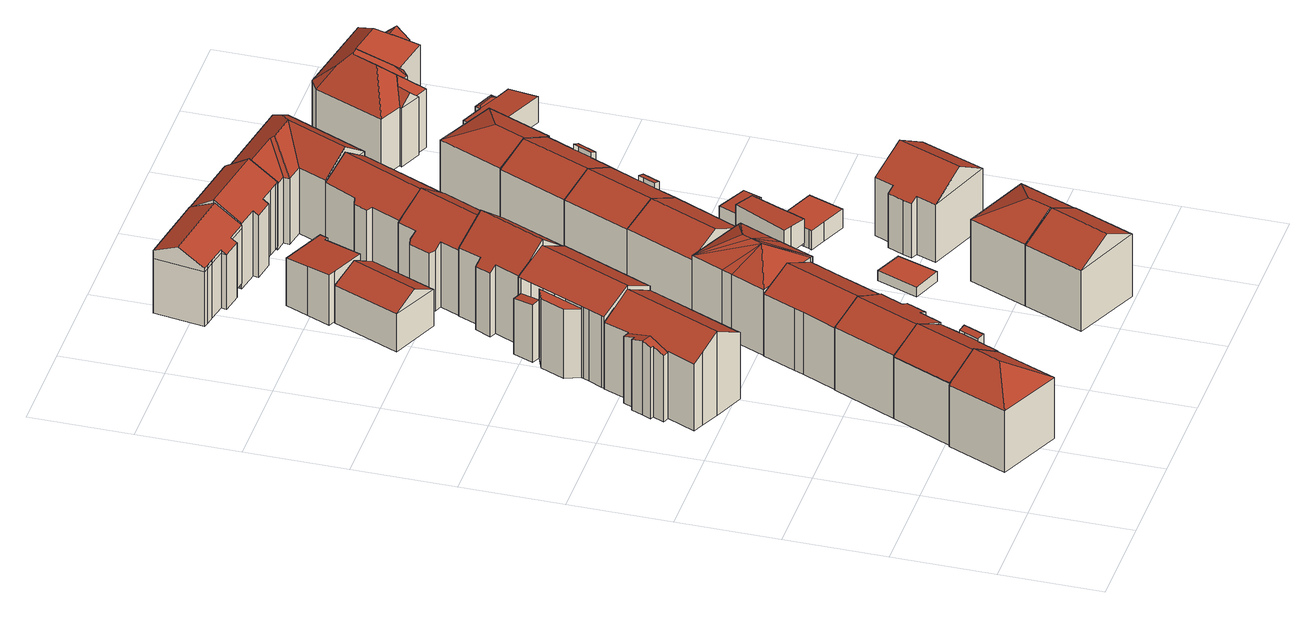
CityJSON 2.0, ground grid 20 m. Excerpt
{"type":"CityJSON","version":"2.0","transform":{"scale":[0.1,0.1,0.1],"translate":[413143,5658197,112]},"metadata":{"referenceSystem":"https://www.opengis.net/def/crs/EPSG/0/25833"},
"CityObjects":{
"building1":{"type":"Building","attributes":{"Dachtyp_tdc":"tdcFreeFormRoof","Gemeindeschluessel":14612000,"Dachneigung":31.99,"QualitaetDacherkennung":61,"Geometrietyp2DReferenz":"3000","measuredHeight":17.5,"function":"31001_9998","roofType":"5000"},"geometry":[{"type":"Solid","lod":"2","boundaries":[[[[0,1,2,3]],[[1,4,5,2]],[[4,6,7,5]],[[6,8,9,7]],[[8,10,11,9]],[[10,0,3,11]],[[6,12,13,8]],[[12,4,1,14,13]],[[13,14,0,10,8]],[[6,4,12]],[[1,0,14]],[[3,2,5,7,9,11]]]],"semantics":{"surfaces":[{"type":"WallSurface"},{"type":"RoofSurface"},{"type":"GroundSurface"}],"values":[[0,0,0,0,0,0,1,1,1,0,0,2]]}}]},
"building2":{"type":"Building","attributes":{"Gemeindeschluessel":14612000,"Geometrietyp2DReferenz":"3000","function":"31001_9998","roofType":"9999"},"children":["building2-1","building2-2"]},
"building2-1":{"type":"BuildingPart","attributes":{"Dachtyp_tdc":"tdcGableRoof","Dachneigung":28.84,"QualitaetDacherkennung":70,"Geometrietyp2DReferenz":"3000","measuredHeight":17.09,"roofType":"3100"},"parents":["building2"],"geometry":[{"type":"MultiSurface","lod":"2","boundaries":[[[15,16,17,18]],[[0,15,18,19]],[[19,18,17,20]],[[21,16,15,0]],[[22,23,24,25,26,27]],[[28,21,23,22]],[[21,0,24,23]],[[0,19,25,24]],[[19,20,26,25]],[[20,29,27,26]],[[28,29,20,17,16,21]]],"semantics":{"surfaces":[{"type":"RoofSurface"},{"type":"WallSurface"},{"type":"GroundSurface"}],"values":[0,1,1,1,2,1,1,1,1,1,0]}}]},
"building2-2":{"type":"BuildingPart","attributes":{"Dachtyp_tdc":"tdcPolyFlatRoof","Dachneigung":12.86,"QualitaetDacherkennung":59,"Geometrietyp2DReferenz":"3000","measuredHeight":14.28,"roofType":"2100"},"parents":["building2"],"geometry":[{"type":"MultiSurface","lod":"2","boundaries":[[[30,31,28,22,32]],[[33,34,35,27,29]],[[34,30,32,35]],[[34,33,31,30]],[[32,22,27,35]]],"semantics":{"surfaces":[{"type":"WallSurface"},{"type":"RoofSurface"},{"type":"GroundSurface"}],"values":[0,0,0,1,2]}}]},
"building3":{"type":"Building","attributes":{"Gemeindeschluessel":14612000,"Geometrietyp2DReferenz":"3000","function":"31001_9998","roofType":"9999"},"children":["building3-1","building3-2"]},
"building3-1":{"type":"BuildingPart","attributes":{"Dachtyp_tdc":"tdcGableRoof","Dachneigung":29.93,"QualitaetDacherkennung":68,"Geometrietyp2DReferenz":"3000","measuredHeight":18.15,"roofType":"3100"},"parents":["building3"],"geometry":[{"type":"MultiSurface","lod":"2","boundaries":[[[36,37,38,39]],[[37,40,41,38]],[[40,42,43,41]],[[42,44,45,43]],[[44,46,47,45]],[[48,49,50,51]],[[49,52,53,50]],[[52,54,55,53]],[[54,56,57,55]],[[56,58,59,57]],[[58,36,39,59]],[[54,52,49,48,60,61,46,44,42,40,37]],[[37,36,58,56,54]],[[39,38,41,43,45,62,51,50,53,55,57,59]]],"semantics":{"surfaces":[{"type":"WallSurface"},{"type":"RoofSurface"},{"type":"GroundSurface"}],"values":[0,0,0,0,0,0,0,0,0,0,0,1,1,2]}}]},
"building3-2":{"type":"BuildingPart","attributes":{"Dachtyp_tdc":"tdcGableRoof","Dachneigung":17.84,"QualitaetDacherkennung":36,"Geometrietyp2DReferenz":"3000","measuredHeight":16.09,"roofType":"3100"},"parents":["building3"],"geometry":[{"type":"MultiSurface","lod":"2","boundaries":[[[63,48,51,64]],[[47,65,66,45]],[[65,67,68,66]],[[67,69,70,68]],[[69,71,72,70]],[[71,73,74,72]],[[73,75,76,74]],[[75,63,64,76]],[[71,69,67,65,47,61,77]],[[77,48,63,75,73,71]],[[64,51,62,45,66,68,70,72,74,76]]],"semantics":{"surfaces":[{"type":"WallSurface"},{"type":"RoofSurface"},{"type":"GroundSurface"}],"values":[0,0,0,0,0,0,0,0,1,1,2]}}]},
"building4":{"type":"Building","attributes":{"Dachtyp_tdc":"tdcFreeFormRoof","Gemeindeschluessel":14612000,"Dachneigung":24.53,"QualitaetDacherkennung":74,"Geometrietyp2DReferenz":"3000","measuredHeight":16.82,"function":"31001_9998","roofType":"5000"},"geometry":[{"type":"Solid","lod":"2","boundaries":[[[[78,79,80,81]],[[79,82,83,80]],[[82,84,85,83]],[[84,86,87,85]],[[86,88,89,87]],[[88,90,91,89]],[[90,92,93,91]],[[92,78,81,93]],[[94,95,79,78]],[[84,82,95,94,92,90,88,86]],[[82,79,95]],[[78,92,94]],[[81,80,83,85,87,89,91,93]]]],"semantics":{"surfaces":[{"type":"WallSurface"},{"type":"RoofSurface"},{"type":"GroundSurface"}],"values":[[0,0,0,0,0,0,0,0,1,1,0,0,2]]}}]},
"building5":{"type":"Building","attributes":{"Dachtyp_tdc":"tdcGableRoof","Gemeindeschluessel":14612000,"Dachneigung":26.34,"QualitaetDacherkennung":82,"Geometrietyp2DReferenz":"3000","measuredHeight":16.61,"function":"31001_9998","roofType":"3100"},"geometry":[{"type":"Solid","lod":"2","boundaries":[[[[96,97,98,99]],[[97,100,101,98]],[[100,102,103,101]],[[102,104,105,103]],[[104,106,107,105]],[[106,108,109,107]],[[108,110,111,109]],[[110,112,113,111]],[[112,114,115,113]],[[114,96,99,115]],[[110,108,106,104,102,100]],[[100,97,96,114,112,110]],[[99,98,101,103,105,107,109,111,113,115]]]],"semantics":{"surfaces":[{"type":"WallSurface"},{"type":"RoofSurface"},{"type":"GroundSurface"}],"values":[[0,0,0,0,0,0,0,0,0,0,1,1,2]]}}]},
"building6":{"type":"Building","attributes":{"Gemeindeschluessel":14612000,"Geometrietyp2DReferenz":"3000","function":"31001_9998","roofType":"9999"},"children":["building6-1","building6-2","building6-3"]},
"building6-1":{"type":"BuildingPart","attributes":{"Dachtyp_tdc":"tdcGableRoof","Dachneigung":26.73,"QualitaetDacherkennung":58,"Geometrietyp2DReferenz":"3000","measuredHeight":18.72,"roofType":"3100"},"parents":["building6"],"geometry":[{"type":"MultiSurface","lod":"2","boundaries":[[[116,117,118,119]],[[117,120,121,118]],[[120,122,123,121]],[[122,124,125,123]],[[124,126,127,125]],[[126,128,129,127]],[[128,130,131,129]],[[130,132,133,134,131]],[[135,136,137,138]],[[139,140,141]],[[139,142,143,140]],[[142,144,145,143]],[[144,146,147,145]],[[146,148,149,147]],[[148,150,151,149]],[[150,116,119,151]],[[146,144,142,139,135,152,132,130,128,126,124,122]],[[122,120,117,116,150,148,146]],[[119,118,121,123,125,127,129,131,134,153,137,140,143,145,147,149,151]]],"semantics":{"surfaces":[{"type":"WallSurface"},{"type":"RoofSurface"},{"type":"GroundSurface"}],"values":[0,0,0,0,0,0,0,0,0,0,0,0,0,0,0,0,1,1,2]}}]},
"building6-2":{"type":"BuildingPart","attributes":{"Dachtyp_tdc":"tdcPolyFlatRoof","Dachneigung":0,"QualitaetDacherkennung":38,"Geometrietyp2DReferenz":"3000","measuredHeight":14.93,"roofType":"1000"},"parents":["building6"],"geometry":[{"type":"MultiSurface","lod":"2","boundaries":[[[154,155,156,157]],[[155,158,159,156]],[[158,138,137,159]],[[133,154,157,134]],[[133,160,138,158,155,154]],[[157,156,159,137,153,134]]],"semantics":{"surfaces":[{"type":"WallSurface"},{"type":"RoofSurface"},{"type":"GroundSurface"}],"values":[0,0,0,0,1,2]}}]},
"building6-3":{"type":"BuildingPart","attributes":{"Dachtyp_tdc":"tdcPolyFlatRoof","Dachneigung":6.86,"QualitaetDacherkennung":39,"Geometrietyp2DReferenz":"3000","measuredHeight":12.49,"roofType":"2100"},"parents":["building6"],"geometry":[{"type":"MultiSurface","lod":"2","boundaries":[[[161,162,163,164]],[[162,141,140,163]],[[136,165,159,137]],[[165,161,164,159]],[[165,136,141,162,161]],[[164,163,140,137,159]]],"semantics":{"surfaces":[{"type":"WallSurface"},{"type":"RoofSurface"},{"type":"GroundSurface"}],"values":[0,0,0,0,1,2]}}]},
"building7":{"type":"Building","attributes":{"Dachtyp_tdc":"tdcFreeFormRoof","Gemeindeschluessel":14612000,"Dachneigung":29.24,"QualitaetDacherkennung":47,"Geometrietyp2DReferenz":"3000","measuredHeight":10.83,"function":"31001_9998","roofType":"5000"},"geometry":[{"type":"Solid","lod":"2","boundaries":[[[[166,167,168,169]],[[167,170,171,168]],[[170,172,173,171]],[[172,174,175,173]],[[174,166,169,175]],[[176,177,167,166]],[[172,170,177,176,174]],[[170,167,177]],[[166,174,176]],[[169,168,171,173,175]]]],"semantics":{"surfaces":[{"type":"WallSurface"},{"type":"RoofSurface"},{"type":"GroundSurface"}],"values":[[0,0,0,0,0,1,1,0,0,2]]}}]},
"building8":{"type":"Building","attributes":{"Dachtyp_tdc":"tdcFreeFormRoof","Gemeindeschluessel":14612000,"Dachneigung":31.6,"QualitaetDacherkennung":65,"Geometrietyp2DReferenz":"3000","measuredHeight":17.91,"function":"31001_9998","roofType":"5000"},"geometry":[{"type":"Solid","lod":"2","boundaries":[[[[178,179,180,181]],[[179,182,183,180]],[[182,184,185,183]],[[184,186,187,185]],[[186,188,189,187]],[[188,190,191,189]],[[190,192,193,191]],[[192,194,195,193]],[[194,196,197,195]],[[196,178,181,197]],[[198,196,194]],[[199,192,190]],[[199,194,192]],[[194,199,198]],[[200,199,190,188]],[[186,200,188]],[[200,186,184]],[[184,199,200]],[[184,198,199]],[[182,198,184]],[[179,198,182]],[[198,179,178]],[[181,180,183,185,187,189,191,193,195,197]],[[196,198,178]]]],"semantics":{"surfaces":[{"type":"WallSurface"},{"type":"RoofSurface"},{"type":"GroundSurface"}],"values":[[0,0,0,0,0,0,0,0,0,0,1,1,1,1,1,1,1,1,1,1,1,1,2,1]]}}]},
"building9":{"type":"Building","attributes":{"Dachtyp_tdc":"tdcGableRoof","Gemeindeschluessel":14612000,"Dachneigung":38.88,"QualitaetDacherkennung":81,"Geometrietyp2DReferenz":"3000","measuredHeight":19.76,"function":"31001_9998","roofType":"3100"},"geometry":[{"type":"Solid","lod":"2","boundaries":[[[[201,202,203,204]],[[202,205,206,203]],[[205,207,208,206]],[[207,209,210,208]],[[209,211,212,210]],[[211,213,214,212]],[[213,215,216,214]],[[215,217,218,216]],[[217,219,220,218]],[[219,201,204,220]],[[215,213,211,209,207,205,202,201]],[[201,219,217,215]],[[204,203,206,208,210,212,214,216,218,220]]]],"semantics":{"surfaces":[{"type":"WallSurface"},{"type":"RoofSurface"},{"type":"GroundSurface"}],"values":[[0,0,0,0,0,0,0,0,0,0,1,1,2]]}}]},
"building10":{"type":"Building","attributes":{"Dachtyp_tdc":"tdcPolyFlatRoof","Gemeindeschluessel":14612000,"Dachneigung":3.73,"QualitaetDacherkennung":69,"Geometrietyp2DReferenz":"3000","measuredHeight":10.97,"function":"31001_9998","roofType":"2100"},"geometry":[{"type":"Solid","lod":"2","boundaries":[[[[221,222,223,224]],[[222,225,226,223]],[[225,227,228,226]],[[227,229,230,228]],[[229,231,232,230]],[[231,233,234,232]],[[233,235,236,234]],[[235,221,224,236]],[[235,233,231,229,227,225,222,221]],[[224,223,226,228,230,232,234,236]]]],"semantics":{"surfaces":[{"type":"WallSurface"},{"type":"RoofSurface"},{"type":"GroundSurface"}],"values":[[0,0,0,0,0,0,0,0,1,2]]}}]},
"building11":{"type":"Building","attributes":{"Dachtyp_tdc":"tdcFreeFormRoof","Gemeindeschluessel":14612000,"Dachneigung":31.58,"QualitaetDacherkennung":65,"Geometrietyp2DReferenz":"3000","measuredHeight":15.83,"function":"31001_9998","roofType":"5000"},"geometry":[{"type":"Solid","lod":"2","boundaries":[[[[237,238,239,240]],[[238,241,242,239]],[[241,243,244,242]],[[243,245,246,244]],[[245,247,248,246]],[[247,249,250,248]],[[249,251,252,250]],[[251,253,254,252]],[[253,255,256,254]],[[255,257,258,256]],[[257,259,260,258]],[[259,261,262,260]],[[261,237,240,262]],[[263,264,265,266,267,268]],[[261,259,269,270,271,268,267,272,273,274,275]],[[261,275,237]],[[237,275,274,238]],[[238,274,273,241]],[[241,273,272,243]],[[243,272,267,266,245]],[[251,263,268,271,253]],[[253,271,270,255]],[[255,270,269,257]],[[257,269,259]],[[245,266,265,247]],[[247,265,264,249]],[[249,264,263,251]],[[240,239,242,244,246,248,250,252,254,256,258,260,262]]]],"semantics":{"surfaces":[{"type":"WallSurface"},{"type":"RoofSurface"},{"type":"GroundSurface"}],"values":[[0,0,0,0,0,0,0,0,0,0,0,0,0,1,1,0,0,0,0,0,0,0,0,0,0,0,0,2]]}}]},
"building12":{"type":"Building","attributes":{"Gemeindeschluessel":14612000,"Geometrietyp2DReferenz":"3000","function":"31001_9998","roofType":"9999"},"children":["building12-1","building12-2"]},
"building12-1":{"type":"BuildingPart","attributes":{"Dachtyp_tdc":"tdcPolyFlatRoof","Dachneigung":0,"QualitaetDacherkennung":55,"Geometrietyp2DReferenz":"3000","measuredHeight":4.47,"roofType":"1000"},"parents":["building12"],"geometry":[{"type":"MultiSurface","lod":"2","boundaries":[[[276,277,278,171]],[[277,279,280,278]],[[276,171,281,282]],[[282,279,277,276]],[[171,278,280,281]]],"semantics":{"surfaces":[{"type":"WallSurface"},{"type":"RoofSurface"},{"type":"GroundSurface"}],"values":[0,0,0,1,2]}}]},
"building12-2":{"type":"BuildingPart","attributes":{"Dachtyp_tdc":"tdcPolyFlatRoof","Dachneigung":0,"QualitaetDacherkennung":66,"Geometrietyp2DReferenz":"3000","measuredHeight":4.44,"roofType":"1000"},"parents":["building12"],"geometry":[{"type":"MultiSurface","lod":"2","boundaries":[[[283,284,285,286]],[[284,287,173,285]],[[287,282,281,173]],[[279,288,289,280]],[[288,283,286,289]],[[288,279,282,287,284,283]],[[286,285,173,281,280,289]]],"semantics":{"surfaces":[{"type":"WallSurface"},{"type":"RoofSurface"},{"type":"GroundSurface"}],"values":[0,0,0,0,0,1,2]}}]},
"building13":{"type":"Building","attributes":{"Dachtyp_tdc":"tdcGableRoof","Gemeindeschluessel":14612000,"Dachneigung":26,"QualitaetDacherkennung":83,"Geometrietyp2DReferenz":"3000","measuredHeight":16.38,"function":"31001_9998","roofType":"3100"},"geometry":[{"type":"Solid","lod":"2","boundaries":[[[[290,291,292,293]],[[291,294,295,292]],[[294,296,297,295]],[[296,290,293,297]],[[294,291,298]],[[290,296,299]],[[291,290,299,298]],[[296,294,298,299]],[[293,292,295,297]]]],"semantics":{"surfaces":[{"type":"WallSurface"},{"type":"RoofSurface"},{"type":"GroundSurface"}],"values":[[0,0,0,0,0,0,1,1,2]]}}]},
"building14":{"type":"Building","attributes":{"Dachtyp_tdc":"tdcFreeFormRoof","Gemeindeschluessel":14612000,"Dachneigung":33.57,"QualitaetDacherkennung":70,"Geometrietyp2DReferenz":"3000","measuredHeight":18.15,"function":"31001_9998","roofType":"5000"},"geometry":[{"type":"Solid","lod":"2","boundaries":[[[[300,301,302,303]],[[301,304,305,302]],[[304,306,307,305]],[[306,308,309,307]],[[308,310,311,309]],[[310,312,313,311]],[[312,314,315,313]],[[314,316,317,315]],[[316,318,319,317]],[[318,320,321,319]],[[320,300,303,321]],[[300,320,322,323]],[[323,322,318,316,314,312,310,308,306,304,301]],[[301,300,323]],[[320,318,322]],[[303,302,305,307,309,311,313,315,317,319,321]]]],"semantics":{"surfaces":[{"type":"WallSurface"},{"type":"RoofSurface"},{"type":"GroundSurface"}],"values":[[0,0,0,0,0,0,0,0,0,0,0,1,1,0,0,2]]}}]},
"building15":{"type":"Building","attributes":{"Dachtyp_tdc":"tdcGableRoof","Gemeindeschluessel":14612000,"Dachneigung":29.33,"QualitaetDacherkennung":58,"Geometrietyp2DReferenz":"3000","measuredHeight":17.27,"function":"31001_9998","roofType":"3100"},"geometry":[{"type":"Solid","lod":"2","boundaries":[[[[324,325,326,327]],[[325,328,329,326]],[[328,330,331,329]],[[330,324,327,331]],[[328,325,332]],[[324,330,333]],[[325,324,333,332]],[[330,328,332,333]],[[327,326,329,331]]]],"semantics":{"surfaces":[{"type":"WallSurface"},{"type":"RoofSurface"},{"type":"GroundSurface"}],"values":[[0,0,0,0,0,0,1,1,2]]}}]},
"building16":{"type":"Building","attributes":{"Dachtyp_tdc":"tdcGableRoof","Gemeindeschluessel":14612000,"Dachneigung":31.51,"QualitaetDacherkennung":66,"Geometrietyp2DReferenz":"3000","measuredHeight":17.48,"function":"31001_9998","roofType":"3100"},"geometry":[{"type":"Solid","lod":"2","boundaries":[[[[334,335,336,337]],[[335,338,339,336]],[[338,340,341,339]],[[340,342,343,341]],[[342,344,345,343]],[[344,346,347,345]],[[346,348,349,347]],[[348,350,351,349]],[[350,352,353,351]],[[352,354,355,353]],[[354,356,357,355]],[[356,358,359,357]],[[358,360,361,359]],[[360,362,363,361]],[[362,334,337,363]],[[358,356,354,352,350,348]],[[348,346,344,342,340,338,335,334,362,360,358]],[[337,336,339,341,343,345,347,349,351,353,355,357,359,361,363]]]],"semantics":{"surfaces":[{"type":"WallSurface"},{"type":"RoofSurface"},{"type":"GroundSurface"}],"values":[[0,0,0,0,0,0,0,0,0,0,0,0,0,0,0,1,1,2]]}}]},
"building17":{"type":"Building","attributes":{"Dachtyp_tdc":"tdcPolyFlatRoof","Gemeindeschluessel":14612000,"Dachneigung":0,"QualitaetDacherkennung":84,"Geometrietyp2DReferenz":"3000","measuredHeight":2.04,"function":"31001_9998","roofType":"1000"},"geometry":[{"type":"Solid","lod":"2","boundaries":[[[[364,365,366,367]],[[365,368,369,366]],[[368,370,371,369]],[[370,364,367,371]],[[370,368,365,364]],[[367,366,369,371]]]],"semantics":{"surfaces":[{"type":"WallSurface"},{"type":"RoofSurface"},{"type":"GroundSurface"}],"values":[[0,0,0,0,1,2]]}}]},
"building18":{"type":"Building","attributes":{"Gemeindeschluessel":14612000,"Geometrietyp2DReferenz":"3000","function":"31001_9998","roofType":"9999"},"children":["building18-1","building18-2"]},
"building18-1":{"type":"BuildingPart","attributes":{"Dachtyp_tdc":"tdcGableRoof","Dachneigung":25.93,"QualitaetDacherkennung":76,"Geometrietyp2DReferenz":"3000","measuredHeight":16.27,"roofType":"3100"},"parents":["building18"],"geometry":[{"type":"MultiSurface","lod":"2","boundaries":[[[372,373,374,375]],[[373,376,377,374]],[[376,378,379,377]],[[380,294,381,382]],[[294,383,384,381]],[[383,385,386,384]],[[385,387,388,386]],[[387,372,375,388]],[[383,294,380,378,376,373,372]],[[372,387,385,383]],[[375,374,377,379,382,381,384,386,388]]],"semantics":{"surfaces":[{"type":"WallSurface"},{"type":"RoofSurface"},{"type":"GroundSurface"}],"values":[0,0,0,0,0,0,0,0,1,1,2]}}]},
"building18-2":{"type":"BuildingPart","attributes":{"Dachtyp_tdc":"tdcPolyFlatRoof","Dachneigung":21.47,"QualitaetDacherkennung":61,"Geometrietyp2DReferenz":"3000","measuredHeight":14.2,"roofType":"2100"},"parents":["building18"],"geometry":[{"type":"MultiSurface","lod":"2","boundaries":[[[389,390,391,379,378]],[[390,392,393,391]],[[392,394,382,393]],[[394,380,382]],[[394,392,390,389]],[[379,391,393,382]]],"semantics":{"surfaces":[{"type":"WallSurface"},{"type":"RoofSurface"},{"type":"GroundSurface"}],"values":[0,0,0,0,1,2]}}]},
"building19":{"type":"Building","attributes":{"Dachtyp_tdc":"tdcHipAndGableRoof","Gemeindeschluessel":14612000,"Dachneigung":29.52,"QualitaetDacherkennung":75,"Geometrietyp2DReferenz":"3000","measuredHeight":17.33,"function":"31001_9998","roofType":"5000"},"geometry":[{"type":"Solid","lod":"2","boundaries":[[[[395,396,397,326]],[[396,398,399,397]],[[398,400,329,399]],[[400,395,326,329]],[[398,396,401]],[[395,400,402]],[[396,395,402,401]],[[400,398,401,402]],[[326,397,399,329]]]],"semantics":{"surfaces":[{"type":"WallSurface"},{"type":"RoofSurface"},{"type":"GroundSurface"}],"values":[[0,0,0,0,1,0,1,1,2]]}}]},
"building20":{"type":"Building","attributes":{"Dachtyp_tdc":"tdcGableRoof","Gemeindeschluessel":14612000,"Dachneigung":34.16,"QualitaetDacherkennung":73,"Geometrietyp2DReferenz":"3000","measuredHeight":17.4,"function":"31001_9998","roofType":"3100"},"geometry":[{"type":"Solid","lod":"2","boundaries":[[[[403,404,405,406]],[[404,407,408,405]],[[407,409,410,408]],[[409,411,412,410]],[[411,413,414,412]],[[413,415,416,414]],[[415,417,418,416]],[[417,419,420,418]],[[419,421,422,420]],[[421,403,406,422]],[[417,415,413,411]],[[411,409,407,404,403,421,419,417]],[[406,405,408,410,412,414,416,418,420,422]]]],"semantics":{"surfaces":[{"type":"WallSurface"},{"type":"RoofSurface"},{"type":"GroundSurface"}],"values":[[0,0,0,0,0,0,0,0,0,0,1,1,2]]}}]},
"building21":{"type":"Building","attributes":{"Gemeindeschluessel":14612000,"Geometrietyp2DReferenz":"3000","function":"31001_9998","roofType":"9999"},"children":["building21-1","building21-2"]},
"building21-1":{"type":"BuildingPart","attributes":{"Dachtyp_tdc":"tdcPolyFlatRoof","Dachneigung":24.16,"QualitaetDacherkennung":53,"Geometrietyp2DReferenz":"3000","measuredHeight":14.18,"roofType":"2100"},"parents":["building21"],"geometry":[{"type":"MultiSurface","lod":"2","boundaries":[[[423,424,425,426,427]],[[424,428,429,425]],[[428,430,431,429]],[[430,432,431]],[[430,428,424,423]],[[426,425,429,431]]],"semantics":{"surfaces":[{"type":"WallSurface"},{"type":"RoofSurface"},{"type":"GroundSurface"}],"values":[0,0,0,0,1,2]}}]},
"building21-2":{"type":"BuildingPart","attributes":{"Dachtyp_tdc":"tdcGableRoof","Dachneigung":26.31,"QualitaetDacherkennung":79,"Geometrietyp2DReferenz":"3000","measuredHeight":16.2,"roofType":"3100"},"parents":["building21"],"geometry":[{"type":"MultiSurface","lod":"2","boundaries":[[[432,373,433,431]],[[373,372,434,433]],[[372,387,435,434]],[[387,436,437,435]],[[436,438,439,437]],[[438,440,441,439]],[[440,442,443,441]],[[442,427,426,443]],[[438,436,387,372]],[[372,373,432,427,442,440,438]],[[426,431,433,434,435,437,439,441,443]]],"semantics":{"surfaces":[{"type":"WallSurface"},{"type":"RoofSurface"},{"type":"GroundSurface"}],"values":[0,0,0,0,0,0,0,0,1,1,2]}}]},
"building22":{"type":"Building","attributes":{"Dachtyp_tdc":"tdcPolyFlatRoof","Gemeindeschluessel":14612000,"Dachneigung":6.57,"QualitaetDacherkennung":73,"Geometrietyp2DReferenz":"3000","measuredHeight":5.86,"function":"31001_9998","roofType":"2100"},"geometry":[{"type":"Solid","lod":"2","boundaries":[[[[444,445,446,447]],[[445,448,449,446]],[[448,450,451,449]],[[450,452,453,451]],[[452,454,455,453]],[[454,456,457,455]],[[456,444,447,457]],[[456,454,452,450,448,445,444]],[[447,446,449,451,453,455,457]]]],"semantics":{"surfaces":[{"type":"WallSurface"},{"type":"RoofSurface"},{"type":"GroundSurface"}],"values":[[0,0,0,0,0,0,0,1,2]]}}]},
"building23":{"type":"Building","attributes":{"Dachtyp_tdc":"tdcFreeFormRoof","Gemeindeschluessel":14612000,"Dachneigung":35.93,"QualitaetDacherkennung":44,"Geometrietyp2DReferenz":"3000","measuredHeight":18.33,"function":"31001_9998","roofType":"5000"},"geometry":[{"type":"Solid","lod":"2","boundaries":[[[[458,459,460,461]],[[459,462,463,460]],[[462,464,465,463]],[[464,466,467,465]],[[466,468,469,467]],[[468,470,471,469]],[[470,472,473,471]],[[472,474,475,473]],[[474,458,461,475]],[[476,477,474,472]],[[476,472,470]],[[478,477,476,470,468]],[[478,468,466]],[[479,480,481,477,478,466,464]],[[479,464,462]],[[480,479,462,459]],[[481,480,459,458]],[[477,481,458,474]],[[461,460,463,465,467,469,471,473,475]]]],"semantics":{"surfaces":[{"type":"WallSurface"},{"type":"RoofSurface"},{"type":"GroundSurface"}],"values":[[0,0,0,0,0,0,0,0,0,1,0,1,1,1,0,1,1,1,2]]}}]},
"building24":{"type":"Building","attributes":{"Dachtyp_tdc":"tdcPolyFlatRoof","Gemeindeschluessel":14612000,"Dachneigung":0,"QualitaetDacherkennung":80,"Geometrietyp2DReferenz":"3000","measuredHeight":4.17,"function":"31001_9998","roofType":"1000"},"geometry":[{"type":"Solid","lod":"2","boundaries":[[[[482,483,484,485]],[[483,486,487,484]],[[486,488,489,487]],[[488,490,491,489]],[[488,486,483,482,492,493,494,490]],[[491,495,496,497,485,484,487,489]],[[490,494,495,491]],[[494,493,496,495]],[[493,492,497,496]],[[492,482,485,497]]]],"semantics":{"surfaces":[{"type":"WallSurface"},{"type":"RoofSurface"},{"type":"GroundSurface"}],"values":[[0,0,0,0,1,2,0,0,0,0]]}}]},
"building25":{"type":"Building","attributes":{"Dachtyp_tdc":"tdcFreeFormRoof","Gemeindeschluessel":14612000,"Dachneigung":31.36,"QualitaetDacherkennung":70,"Geometrietyp2DReferenz":"3000","measuredHeight":16.93,"function":"31001_9998","roofType":"5000"},"geometry":[{"type":"Solid","lod":"2","boundaries":[[[[498,499,500,501]],[[502,503,504,505]],[[503,506,507,504]],[[506,508,509,507]],[[508,510,511,509]],[[510,498,501,511]],[[508,506,512,513]],[[513,512,503,502,514,515,499,498,510]],[[506,503,512]],[[510,508,513]],[[501,500,516,517,505,504,507,509,511]],[[499,515,516,500]],[[515,514,517,516]],[[514,502,505,517]]]],"semantics":{"surfaces":[{"type":"WallSurface"},{"type":"RoofSurface"},{"type":"GroundSurface"}],"values":[[0,0,0,0,0,0,1,1,0,0,2,0,0,0]]}}]},
"building26":{"type":"Building","attributes":{"Dachtyp_tdc":"tdcPolyFlatRoof","Gemeindeschluessel":14612000,"Dachneigung":4.19,"QualitaetDacherkennung":71,"Geometrietyp2DReferenz":"3000","measuredHeight":4.64,"function":"31001_9998","roofType":"2100"},"geometry":[{"type":"Solid","lod":"2","boundaries":[[[[518,519,520,521]],[[519,522,523,520]],[[522,524,525,523]],[[524,526,527,525]],[[526,518,521,527]],[[526,524,522,519,518]],[[521,520,523,525,527]]]],"semantics":{"surfaces":[{"type":"WallSurface"},{"type":"RoofSurface"},{"type":"GroundSurface"}],"values":[[0,0,0,0,0,1,2]]}}]},
"building27":{"type":"Building","attributes":{"Dachtyp_tdc":"tdcHipAndGableRoof","Gemeindeschluessel":14612000,"Dachneigung":25.15,"QualitaetDacherkennung":66,"Geometrietyp2DReferenz":"3000","measuredHeight":16.19,"function":"31001_9998","roofType":"5000"},"geometry":[{"type":"Solid","lod":"2","boundaries":[[[[528,529,530,531]],[[530,532,533,534,531]],[[535,437,536,537,538,441]],[[530,529,437,535]],[[529,528,536,437]],[[528,534,537,536]],[[534,533,538,537]],[[533,532,441,538]],[[532,530,535,441]],[[534,528,531]]]],"semantics":{"surfaces":[{"type":"RoofSurface"},{"type":"GroundSurface"},{"type":"WallSurface"}],"values":[[0,0,1,2,2,2,2,2,2,0]]}}]},
"building28":{"type":"Building","attributes":{"Gemeindeschluessel":14612000,"Geometrietyp2DReferenz":"3000","function":"31001_9998","roofType":"9999"},"children":["building28-1","building28-2"]},
"building28-1":{"type":"BuildingPart","attributes":{"Dachtyp_tdc":"tdcFreeFormRoof","Dachneigung":18.62,"QualitaetDacherkennung":17,"Geometrietyp2DReferenz":"3000","measuredHeight":5.3,"roofType":"5000"},"parents":["building28"],"geometry":[{"type":"MultiSurface","lod":"2","boundaries":[[[539,540,541,542]],[[540,543,544,541]],[[543,545,546,544]],[[547,545,543]],[[548,547,543,540]],[[548,540,539]],[[547,548,539,545]],[[542,541,544,546]]],"semantics":{"surfaces":[{"type":"WallSurface"},{"type":"RoofSurface"},{"type":"GroundSurface"}],"values":[0,0,0,1,1,1,1,2]}}]},
"building28-2":{"type":"BuildingPart","attributes":{"Dachtyp_tdc":"tdcPolyFlatRoof","Dachneigung":3.25,"QualitaetDacherkennung":70,"Geometrietyp2DReferenz":"3000","measuredHeight":5.62,"roofType":"2100"},"parents":["building28"],"geometry":[{"type":"MultiSurface","lod":"2","boundaries":[[[549,550,551,552]],[[550,553,554,551]],[[553,555,539,542,554]],[[556,546,545]],[[556,557,558,546]],[[557,549,552,558]],[[557,556,555,553,550,549]],[[552,551,554,542,546,558]]],"semantics":{"surfaces":[{"type":"WallSurface"},{"type":"RoofSurface"},{"type":"GroundSurface"}],"values":[0,0,0,0,0,0,1,2]}}]},
"building29":{"type":"Building","attributes":{"Dachtyp_tdc":"tdcFreeFormRoof","Gemeindeschluessel":14612000,"Dachneigung":42.05,"QualitaetDacherkennung":19,"Geometrietyp2DReferenz":"3000","measuredHeight":18.53,"function":"31001_9998","roofType":"5000"},"geometry":[{"type":"Solid","lod":"2","boundaries":[[[[559,560,561,562]],[[560,563,564,561]],[[563,565,566,564]],[[565,567,568,566]],[[567,569,570,568]],[[569,571,572,570]],[[571,573,574,572]],[[573,575,576,574]],[[575,577,578,576]],[[577,579,580,578]],[[579,581,582,580]],[[581,583,584,582]],[[583,585,586,584]],[[585,587,588,586]],[[587,589,590,588]],[[589,591,592,590]],[[591,593,594,592]],[[593,559,562,594]],[[595,593,591]],[[596,595,591,589]],[[597,596,589,587]],[[598,599,600,597,587,585]],[[601,602,603,598,585,583]],[[601,583,581]],[[604,602,601,581,579]],[[605,606,607,604,579,577]],[[608,605,577,575]],[[609,608,575,573]],[[609,573,571]],[[606,605,608,609,571,569]],[[607,606,569,567]],[[610,603,602,604,607,567,565]],[[610,565,563]],[[599,598,603,610,563,560]],[[600,599,560,559]],[[595,596,597,600,559,593]],[[562,561,564,566,568,570,572,574,576,578,580,582,584,586,588,590,592,594]]]],"semantics":{"surfaces":[{"type":"WallSurface"},{"type":"RoofSurface"},{"type":"GroundSurface"}],"values":[[0,0,0,0,0,0,0,0,0,0,0,0,0,0,0,0,0,0,0,1,1,1,1,1,1,1,1,1,0,1,1,1,1,1,1,1,2]]}}]}
},
"vertices":[
[98,173,188],[220,119,186],[220,119,53],[98,173,53],[223,118,184],[223,118,53],[171,0,184],[171,0,53],[44,56,186],[44,56,53],[95,173,186],[95,173,53],[171,0,185],[135,91,228],[159,146,228],
[98,173,189],[159,146,225],[211,266,225],[151,292,189],[151,292,188],[272,239,188],[220,119,188],[238,160,54],[220,119,54],[98,173,54],[151,292,54],[272,239,54],[256,200,54],[238,160,188],[256,200,188],
[251,154,197],[238,160,194],[251,154,54],[256,200,194],[269,195,197],[269,195,54],
[128,570,203],[68,596,240],[68,596,59],[128,570,59],[31,612,217],[31,612,59],[9,621,203],[9,621,59],[34,677,204],[34,677,59],[34,677,203],[34,677,202],[71,762,203],[72,762,204],[72,762,59],[71,762,59],[93,812,203],[93,812,59],[153,787,240],[153,787,59],[212,761,203],[212,761,59],[213,761,202],[213,761,59],[51,715,203],[35,680,203],[51,715,59],
[60,767,203],[60,767,59],[22,682,202],[22,682,59],[32,704,212],[32,704,59],[25,707,212],[25,707,59],[32,723,220],[32,723,59],[43,747,211],[43,747,59],[50,744,211],[50,744,59],[51,715,220],
[151,292,191],[207,417,191],[207,417,55],[151,292,55],[329,366,192],[329,366,55],[309,322,192],[309,322,55],[323,316,185],[323,316,55],[306,277,185],[306,277,55],[292,283,192],[292,283,55],[272,239,192],[272,239,55],[211,266,223],[267,392,223],
[356,429,190],[329,366,190],[329,366,57],[356,429,57],[268,392,223],[268,392,57],[207,417,190],[207,417,57],[236,483,191],[236,483,57],[244,502,191],[244,502,57],[273,568,191],[273,568,57],[334,542,223],[334,542,57],[394,515,190],[394,515,57],[364,448,190],[364,448,57],
[214,764,211],[213,761,211],[213,761,60],[214,764,60],[212,761,212],[212,761,60],[154,786,247],[154,786,60],[93,812,214],[93,812,60],[95,817,214],[95,817,60],[107,844,214],[107,844,60],[112,856,214],[112,856,60],[114,860,214],[114,860,209],[114,860,60],[154,950,214],[154,950,185],[154,950,60],[154,950,209],[171,989,214],[171,989,60],[171,989,180],[173,994,214],[173,994,60],[179,992,217],[179,992,60],[234,968,247],[234,968,60],[293,941,211],[293,941,60],[225,790,212],[225,790,60],[114,859,214],[114,859,60],
[103,890,209],[124,938,209],[124,938,60],[103,890,60],[153,950,209],[153,950,60],[114,859,209],
[136,957,185],[153,997,180],[153,997,60],[136,957,60],[153,950,185],
[76,1192,160],[133,1323,160],[133,1323,78],[76,1192,78],[198,1294,176],[198,1294,78],[228,1280,157],[228,1280,78],[173,1151,157],[173,1151,78],[124,1172,186],[181,1301,186],
[273,568,200],[303,636,200],[303,636,58],[273,568,58],[312,656,200],[312,656,58],[341,720,200],[341,720,58],[460,667,200],[460,667,58],[464,665,200],[464,665,58],[435,600,200],[435,600,58],[426,579,200],[426,579,58],[398,513,200],[398,513,58],[394,515,200],[394,515,58],[360,596,237],[370,619,237],[378,637,237],
[235,967,259],[179,992,210],[179,992,62],[235,967,62],[203,1045,210],[203,1045,62],[190,1051,199],[190,1051,62],[205,1082,199],[205,1082,62],[218,1077,210],[218,1077,62],[237,1123,210],[237,1123,62],[294,1098,259],[294,1098,62],[352,1073,208],[352,1073,62],[293,941,209],[293,941,62],
[198,1294,190],[133,1323,190],[133,1323,81],[198,1294,81],[119,1329,190],[119,1329,81],[139,1375,187],[139,1375,81],[158,1420,184],[158,1420,81],[245,1382,184],[245,1382,81],[238,1366,185],[238,1366,81],[231,1369,185],[231,1369,81],
[114,1528,203],[79,1535,203],[79,1535,85],[114,1528,85],[60,1538,203],[60,1538,85],[49,1540,203],[49,1540,85],[65,1640,203],[65,1640,85],[77,1638,203],[77,1638,85],[96,1635,203],[96,1635,85],[215,1615,203],[215,1615,85],[199,1517,203],[199,1517,85],[198,1514,203],[198,1514,85],[155,1522,203],[155,1522,85],[153,1510,203],[153,1510,85],[112,1517,203],[112,1517,85],[215,1615,220],[96,1635,220],[77,1638,220],[65,1640,220],[57,1592,243],[207,1567,243],[155,1522,210],[198,1514,210],[199,1517,212],[49,1540,211],[60,1538,211],[79,1535,211],[114,1528,210],
[198,1294,122],[231,1369,122],[231,1369,78],[238,1366,122],[238,1366,78],[203,1291,78],[203,1291,122],
[291,1363,122],[250,1271,122],[250,1271,78],[291,1363,78],[228,1280,122],[245,1382,122],[245,1382,78],
[341,720,191],[402,858,191],[402,858,59],[341,720,59],[521,802,191],[521,802,59],[460,667,191],[460,667,59],[462,830,223],[401,693,223],
[352,1073,200],[237,1123,204],[237,1123,63],[352,1073,63],[254,1161,204],[254,1161,63],[240,1166,194],[240,1166,63],[236,1177,188],[236,1177,63],[254,1219,188],[254,1219,63],[263,1220,193],[263,1220,63],[277,1214,203],[277,1214,63],[293,1251,203],[293,1251,63],[300,1248,208],[300,1248,63],[410,1198,199],[410,1198,63],[351,1225,245],[294,1098,245],
[575,65,136],[625,183,136],[625,183,4],[575,65,4],[757,127,139],[757,127,4],[706,8,139],[706,8,4],[693,154,177],[642,36,177],
[312,1494,213],[284,1499,213],[284,1499,73],[312,1494,73],[282,1488,206],[282,1488,73],[241,1495,206],[241,1495,73],[243,1506,213],[243,1506,73],[198,1514,213],[198,1514,73],[199,1517,215],[199,1517,73],[208,1569,248],[208,1569,73],[215,1615,219],[215,1615,73],[330,1595,219],[330,1595,73],[352,1591,219],[352,1591,73],[358,1590,219],[358,1590,73],[351,1544,248],[351,1544,73],[343,1489,213],[343,1489,73],[334,1490,213],[334,1490,73],
[591,375,31],[622,456,31],[622,456,10],[591,375,10],[676,433,31],[676,433,10],[648,353,31],[648,353,10],
[521,965,223],[581,939,191],[581,939,60],[521,965,60],[555,881,191],[555,881,60],[555,880,191],[555,880,60],[540,846,191],[521,802,60],[540,846,60],[461,830,223],[461,830,60],[402,858,190],[402,858,60],[461,991,190],[461,991,60],
[555,880,202],[568,875,197],[568,875,60],[553,841,197],[553,841,60],[540,846,202],
[625,183,137],[674,298,137],[674,298,4],[806,242,138],[806,242,4],[757,127,138],[711,201,178],[692,155,178],
[323,1318,197],[337,1345,197],[337,1345,64],[323,1318,64],[347,1347,203],[347,1347,64],[378,1410,204],[378,1410,64],[431,1389,238],[431,1389,64],[484,1368,199],[484,1368,64],[410,1198,197],[410,1198,64],[355,1223,238],[355,1223,64],[300,1248,202],[300,1248,64],[328,1309,202],[328,1309,64],
[617,1018,202],[630,1013,196],[630,1013,61],[617,1018,61],[617,1018,191],[613,976,196],[613,976,61],[600,981,202],[600,981,61],[600,981,191],
[581,939,61],[521,965,61],[461,991,61],[521,1127,190],[521,1127,61],[581,1101,223],[581,1101,61],[642,1074,191],[642,1074,61],[617,1019,191],[617,1019,61],
[685,630,79],[675,607,79],[675,607,27],[685,630,27],[640,621,84],[640,621,27],[621,629,86],[621,629,27],[677,735,85],[677,735,27],[721,717,79],[721,717,27],[696,659,79],[696,659,27],
[365,1473,208],[367,1485,208],[367,1485,66],[365,1473,66],[343,1489,208],[343,1489,66],[358,1590,208],[358,1590,66],[550,1557,208],[550,1557,66],[557,1530,208],[557,1530,66],[484,1368,208],[484,1368,66],[378,1410,208],[378,1410,66],[403,1466,208],[403,1466,66],[431,1389,249],[485,1510,249],[527,1533,228],[350,1540,245],[426,1526,245],[431,1519,249],
[696,659,61],[775,626,61],[775,626,20],[696,659,20],[749,557,61],[749,557,20],[701,578,61],[701,578,20],[668,591,61],[668,591,20],[685,630,61],[675,607,61],[671,597,61],[671,597,20],[675,607,20],[685,630,20],
[726,413,131],[713,419,122],[713,419,5],[726,413,5],[747,463,131],[763,501,131],[763,501,5],[747,463,5],[890,449,133],[890,449,5],[840,323,133],[840,323,5],[711,374,130],[711,374,5],[828,474,174],[777,348,174],[733,468,122],[720,437,122],[720,437,5],[733,468,5],
[677,735,66],[691,769,66],[691,769,19],[677,735,19],[759,743,60],[759,743,19],[745,707,60],[745,707,19],[721,717,62],[721,717,19],
[578,1254,192],[521,1127,192],[582,1100,223],[609,1160,223],[642,1074,192],[646,1072,190],[701,1199,190],[582,1100,61],[578,1254,61],[701,1199,61],[646,1072,61],
[817,1248,102],[822,1259,102],[822,1259,51],[817,1248,51],[864,1241,102],[864,1241,51],[859,1230,102],[859,1230,51],[856,1238,104],[825,1251,104],
[876,1158,107],[749,1213,107],[749,1213,51],[876,1158,51],[772,1267,103],[772,1267,51],[817,1248,103],[859,1230,103],[890,1217,103],[890,1217,51],
[678,1358,177],[632,1379,177],[632,1379,51],[678,1358,51],[691,1516,177],[691,1516,51],[717,1531,177],[717,1531,51],[899,1498,177],[899,1498,51],[890,1449,177],[890,1449,51],[896,1448,177],[896,1448,51],[887,1399,177],[887,1399,51],[881,1400,177],[881,1400,51],[876,1376,177],[876,1376,51],[796,1392,177],[796,1392,51],[793,1384,177],[793,1384,51],[777,1372,177],[777,1372,51],[768,1376,177],[768,1376,51],[746,1328,177],[746,1328,51],[721,1339,177],[721,1339,51],[719,1334,177],[719,1334,51],[675,1353,177],[675,1353,51],[697,1344,198],[709,1370,199],[727,1377,211],[736,1460,234],[715,1411,234],[727,1378,211],[774,1398,197],[749,1458,237],[739,1461,236],[756,1462,232],[847,1420,211],[846,1420,211],[827,1449,232],[861,1430,200],[891,1424,199],[725,1486,215]
]}
